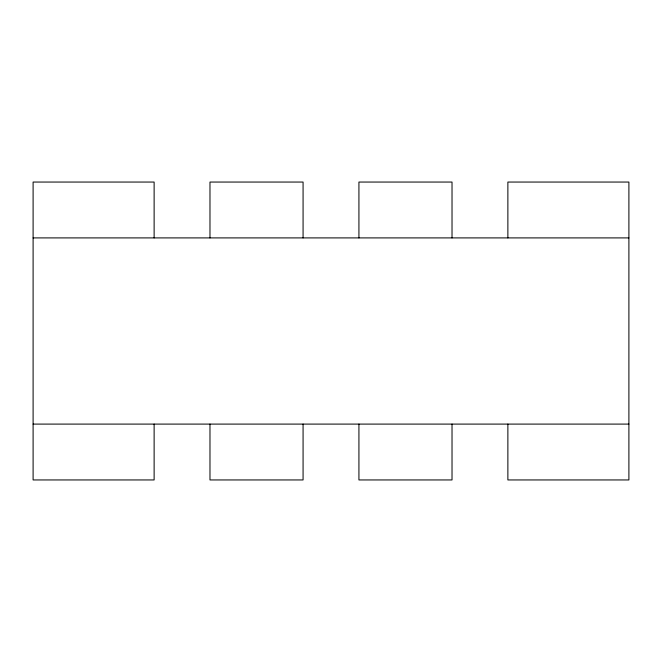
<?xml version="1.0" encoding="UTF-8"?>
<svg xmlns="http://www.w3.org/2000/svg" width="662" height="662" viewBox="0 0 662 662"><rect width="100%" height="100%" fill="white"/><g stroke="black" fill="none" stroke-linecap="round" stroke-linejoin="round"><path stroke-width="0.99" d="M33.1 237.906L628.9 237.906M33.1 424.094L628.9 424.094M507.878 237.906L507.878 182.05L628.9 182.05L628.9 479.95L507.878 479.95L507.878 424.094M452.022 237.906L452.022 182.05L358.928 182.05L358.928 237.906M452.022 424.094L452.022 479.95L358.928 479.95L358.928 424.094M303.072 237.906L303.072 182.05L209.978 182.05L209.978 237.906M303.072 424.094L303.072 479.95L209.978 479.95L209.978 424.094M154.122 237.906L154.122 182.05L33.1 182.05L33.1 479.95L154.122 479.95L154.122 424.094"/></g></svg>
